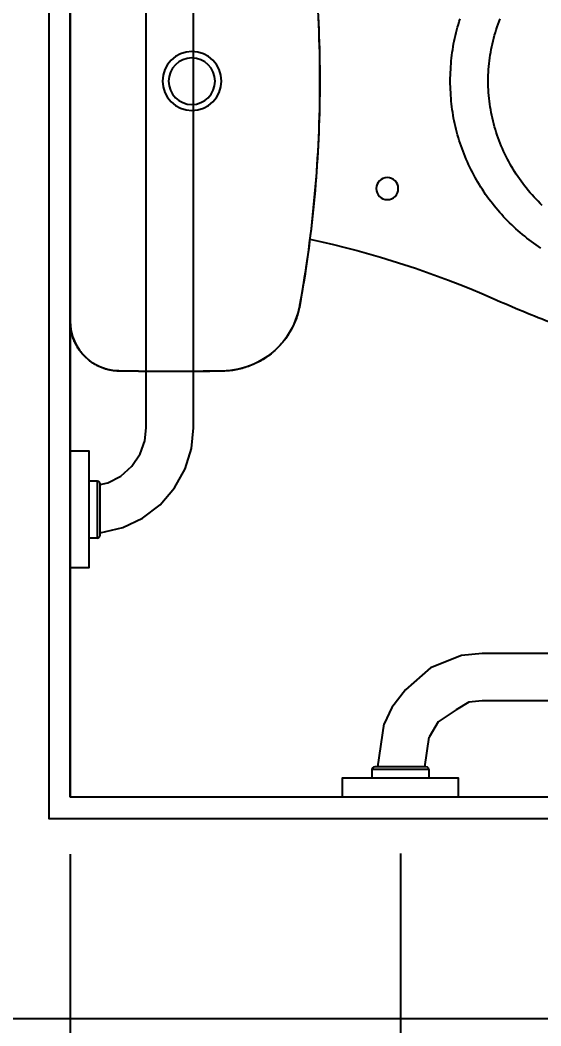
# Model space of a CAD drawing. Header units: metres. Extents: x 3 to 168, y -142 to 28.
# Drawn here: x 94.416 to 94.78, y -57.7 to -56.997 of the extents above; entities that cross this region are included whole.
import ezdxf

# ---------------------------------------------------------------- set-up
doc = ezdxf.new("R2010")
doc.units = ezdxf.units.M
for name, color, linetype in [('ARQ-ALV ACAB', 4, 'Continuous'), ('ARQ-ALV OSSO', 5, 'Continuous'), ('ARQ-DIM', 2, 'Continuous'), ('ARQ-HID', 2, 'Continuous')]:
    doc.layers.add(name, color=color, linetype=linetype)
doc.styles.add('Adesa', font='ARIALN.TTF')
doc.dimstyles.new('ADESA 1-0025', dxfattribs={"dimtxt": 0.05, "dimasz": 0.045, "dimexe": 0.03, "dimexo": 0.04, "dimgap": 0.02, "dimtad": 1, "dimtoh": 1, "dimdec": 0, "dimlfac": 100, "dimzin": 4, "dimtxsty": 'Adesa', "dimblk": 'DOTSMALL', "dimcen": 1, "dimdle": 0.03, "dimclrd": 1, "dimclre": 1, "dimclrt": 256, "dimazin": 1, "dimtm": 1e-09, "dimtfac": 1, "dimtdec": 0, "dimtix": 1, "dimtmove": 2, "dimatfit": 0, "dimldrblk": 'DOTSMALL', "dimfxl": 0.8, "dimtvp": 2, "dimtolj": 1, "dimtzin": 0, "dimarcsym": 0})

# ---------------------------------------------------------------- blocks, each defined once
blk = doc.blocks.new('ARQ-HID-BACIA CX')
blk.add_line((-0.00007, -0.175), (-0.00007, 0.175))
for points in [[(-0.17349, -0.04506), (-0.17371, -0.04055), (-0.17391, -0.03605), (-0.17408, -0.03155), (-0.17423, -0.02704), (-0.17436, -0.02254), (-0.17446, -0.01803), (-0.17453, -0.01352), (-0.17458, -0.00901), (-0.17462, -0.00451), (-0.17464, 0), (-0.17462, 0.00451), (-0.17458, 0.00901), (-0.17453, 0.01352), (-0.17446, 0.01803), (-0.17436, 0.02254), (-0.17423, 0.02704), (-0.17408, 0.03155), (-0.17391, 0.03605), (-0.17371, 0.04055), (-0.17349, 0.04506), (-0.17325, 0.04956), (-0.17299, 0.05406), (-0.1727, 0.05856), (-0.17239, 0.06305), (-0.17206, 0.06755), (-0.1717, 0.07204), (-0.17132, 0.07653), (-0.17092, 0.08102), (-0.1705, 0.08551), (-0.17005, 0.09), (-0.16958, 0.09448), (-0.16909, 0.09896), (-0.16857, 0.10344), (-0.16803, 0.10791), (-0.16747, 0.11238), (-0.16689, 0.11685), (-0.16628, 0.12132), (-0.16565, 0.12578), (-0.165, 0.13024), (-0.16433, 0.1347), (-0.16363, 0.13915), (-0.1629, 0.1436), (-0.16215, 0.14805), (-0.16138, 0.15249), (-0.16061, 0.15693), (-0.16036, 0.15805), (-0.16011, 0.15916), (-0.15985, 0.16027), (-0.15957, 0.16138), (-0.15928, 0.16249), (-0.15897, 0.16359), (-0.15863, 0.16468), (-0.15827, 0.16576), (-0.15788, 0.16683), (-0.15746, 0.1679), (-0.15702, 0.16895), (-0.15655, 0.17), (-0.15607, 0.17103), (-0.15556, 0.17206), (-0.15504, 0.17308), (-0.1545, 0.17408), (-0.15393, 0.17508), (-0.15335, 0.17606), (-0.15275, 0.17703), (-0.15212, 0.17799), (-0.15148, 0.17893), (-0.15082, 0.17986), (-0.15013, 0.18078), (-0.14943, 0.18168), (-0.14872, 0.18257), (-0.14798, 0.18345), (-0.14722, 0.18431), (-0.14645, 0.18515), (-0.14566, 0.18598), (-0.14485, 0.18679), (-0.14403, 0.18758), (-0.14319, 0.18836), (-0.14234, 0.18912), (-0.14147, 0.18986), (-0.14058, 0.19058), (-0.13969, 0.19129), (-0.13877, 0.19197), (-0.13784, 0.19264), (-0.1369, 0.19329), (-0.13595, 0.19392), (-0.13498, 0.19453), (-0.134, 0.19512), (-0.13301, 0.19569), (-0.13201, 0.19624), (-0.13099, 0.19677), (-0.12997, 0.19727), (-0.12893, 0.19776), (-0.12789, 0.19822), (-0.12684, 0.19866), (-0.12577, 0.19908), (-0.1247, 0.19948), (-0.12362, 0.19986), (-0.12254, 0.20021), (-0.12144, 0.20055), (-0.12034, 0.20086), (-0.11924, 0.20116), (-0.11812, 0.20142), (-0.11701, 0.20166), (-0.11588, 0.20188), (-0.11476, 0.20207), (-0.11363, 0.20223), (-0.11249, 0.20236), (-0.11136, 0.20247), (-0.11022, 0.20256), (-0.10908, 0.20264), (-0.10794, 0.20271), (-0.10679, 0.20277, -0.00878), (-0.03415, 0.20273), (-0.03353, 0.2027), (-0.0329, 0.20268), (-0.03227, 0.20264), (-0.03165, 0.20259), (-0.03102, 0.20253), (-0.0304, 0.20246), (-0.02978, 0.20237), (-0.02916, 0.20227), (-0.02854, 0.20217), (-0.02792, 0.20205), (-0.02731, 0.20192), (-0.02669, 0.20178), (-0.02608, 0.20163), (-0.02548, 0.20147), (-0.02487, 0.2013), (-0.02427, 0.20111), (-0.02368, 0.20092), (-0.02308, 0.20072), (-0.02249, 0.2005), (-0.02191, 0.20027), (-0.02133, 0.20004), (-0.02075, 0.19979), (-0.02018, 0.19954), (-0.01961, 0.19927), (-0.01904, 0.19899), (-0.01849, 0.1987), (-0.01793, 0.19841), (-0.01739, 0.1981), (-0.01684, 0.19778), (-0.01631, 0.19746), (-0.01578, 0.19712), (-0.01526, 0.19677), (-0.01474, 0.19641), (-0.01423, 0.19605), (-0.01372, 0.19568)], [(-0.01308, 0.195, 0.018828), (-0.0135, 0.19544)], [(-0.00007, -0.16772), (-0.00007, 0.16772, 0.212488), (-0.01155, 0.19352), (-0.01247, 0.19434), (-0.01264, 0.19449), (-0.01279, 0.19463), (-0.01286, 0.1947), (-0.01299, 0.19482), (-0.01311, 0.19493), (-0.01316, 0.19498), (-0.01322, 0.19504), (-0.01324, 0.19506), (-0.01327, 0.19509), (-0.01328, 0.1951), (-0.01328, 0.1951)], [(-0.01231, 0.1942, 0.002919), (-0.01155, 0.19353)], [(-0.16765, 0.1104), (-0.16776, 0.11042), (-0.17602, 0.11228), (-0.1842, 0.11422), (-0.19248, 0.1163), (-0.2008, 0.11849), (-0.20903, 0.12077), (-0.21715, 0.12313), (-0.22532, 0.12562), (-0.23351, 0.12822), (-0.24148, 0.13086), (-0.24931, 0.13356), (-0.25707, 0.13635), (-0.26479, 0.13922), (-0.27251, 0.14221), (-0.28026, 0.14532), (-0.28804, 0.14857), (-0.29584, 0.15194, 0.011149), (-0.33812, 0.16943)]]:
    blk.add_lwpolyline(points, format="xyb")
at = {"ltscale": 0.000466036}
blk.add_lwpolyline([(-0.16053, -0.15692, -0.044623), (-0.17457, 0, -0.044623), (-0.16053, 0.15692), (-0.15997, 0.15966), (-0.15929, 0.1623), (-0.15848, 0.1649), (-0.15754, 0.16746), (-0.15648, 0.16997), (-0.1553, 0.17243), (-0.15399, 0.17483), (-0.15258, 0.17716), (-0.15105, 0.17942), (-0.14941, 0.1816), (-0.14766, 0.1837), (-0.14582, 0.18571), (-0.14388, 0.18763), (-0.14184, 0.18945), (-0.13972, 0.19116), (-0.13752, 0.19278), (-0.13524, 0.19428), (-0.13289, 0.19567), (-0.13048, 0.19694), (-0.128, 0.19809), (-0.12547, 0.19912), (-0.1229, 0.20002), (-0.12028, 0.2008), (-0.11763, 0.20144), (-0.11494, 0.20196), (-0.11224, 0.20234), (-0.10952, 0.20259), (-0.10679, 0.2027, -0.008778), (-0.03416, 0.20265, -0.158216), (-0.01377, 0.19562, -0.039631), (-0.01364, 0.19551, -0.017665), (-0.01334, 0.19517), (-0.01328, 0.1951)], format="xyb", dxfattribs=at)
at = {"ltscale": 0.00311}
blk.add_lwpolyline([(-0.10678, 0.20206), (-0.10679, 0.2027)], dxfattribs=at)
at = {"ltscale": 0.00156}
blk.add_lwpolyline([(-0.0131, 0.19508), (-0.01335, 0.19529)], dxfattribs=at)
for points in [[(-0.01328, 0.1951), (-0.01328, 0.19509)], [(-0.01147, 0.19363), (-0.01087, 0.19305), (-0.01027, 0.19247), (-0.00968, 0.19189), (-0.00911, 0.19128), (-0.00855, 0.19066), (-0.00801, 0.19003), (-0.00749, 0.18938), (-0.00698, 0.18872), (-0.00649, 0.18805), (-0.00601, 0.18737), (-0.00555, 0.18668), (-0.0051, 0.18597), (-0.00468, 0.18526), (-0.00427, 0.18453), (-0.00388, 0.1838), (-0.0035, 0.18305), (-0.00314, 0.1823), (-0.00281, 0.18154), (-0.00249, 0.18077), (-0.00218, 0.18), (-0.0019, 0.17921), (-0.00164, 0.17842), (-0.00139, 0.17763), (-0.00116, 0.17683), (-0.00096, 0.17602), (-0.00077, 0.17521), (-0.0006, 0.1744), (-0.00045, 0.17358), (-0.00032, 0.17275), (-0.00021, 0.17193), (-0.00012, 0.1711), (-0.00006, 0.17027), (-0.00002, 0.16944), (0.00001, 0.16861), (0.00003, 0.16778)], [(0, 0.16772), (0, -0.16772)], [(-0.32933, 0.11675), (-0.32765, 0.11564), (-0.32599, 0.11451), (-0.32435, 0.11335), (-0.32273, 0.11217), (-0.32112, 0.11097), (-0.31952, 0.10975), (-0.31795, 0.10851), (-0.31639, 0.10724), (-0.31485, 0.10595), (-0.31333, 0.10464), (-0.31183, 0.10331), (-0.31035, 0.10196), (-0.30888, 0.10058), (-0.30744, 0.09918), (-0.30602, 0.09777), (-0.30462, 0.09633), (-0.30324, 0.09487), (-0.30188, 0.09339), (-0.30055, 0.09189), (-0.29923, 0.09038), (-0.29794, 0.08884), (-0.29667, 0.08729), (-0.29542, 0.08572), (-0.29419, 0.08413), (-0.29299, 0.08252), (-0.29181, 0.08089), (-0.29065, 0.07925), (-0.28952, 0.07759), (-0.28841, 0.07592), (-0.28733, 0.07423), (-0.28627, 0.07252), (-0.28523, 0.0708), (-0.28423, 0.06907), (-0.28324, 0.06732), (-0.28228, 0.06555), (-0.28135, 0.06378), (-0.28044, 0.06199), (-0.27956, 0.06018), (-0.2787, 0.05837), (-0.27787, 0.05654), (-0.27707, 0.0547), (-0.27629, 0.05285), (-0.27554, 0.05098), (-0.27482, 0.04911), (-0.27413, 0.04723), (-0.27346, 0.04533), (-0.27282, 0.04343), (-0.27221, 0.04152), (-0.27163, 0.0396), (-0.27107, 0.03767), (-0.27054, 0.03573), (-0.27003, 0.03379), (-0.26955, 0.03184), (-0.2691, 0.02988), (-0.26868, 0.02792), (-0.26828, 0.02595), (-0.26792, 0.02398), (-0.26759, 0.02199), (-0.26729, 0.02001), (-0.26702, 0.01802), (-0.2668, 0.01603), (-0.2666, 0.01403), (-0.26644, 0.01203), (-0.2663, 0.01003), (-0.26619, 0.00802), (-0.26609, 0.00602), (-0.26601, 0.00401), (-0.26593, 0.00201), (-0.26586, 0), (-0.26593, -0.00201), (-0.26601, -0.00401), (-0.26609, -0.00602), (-0.26619, -0.00802), (-0.2663, -0.01003), (-0.26644, -0.01203), (-0.2666, -0.01403), (-0.2668, -0.01603), (-0.26702, -0.01802), (-0.26729, -0.02001), (-0.26759, -0.02199), (-0.26792, -0.02398), (-0.26828, -0.02595), (-0.26868, -0.02792), (-0.2691, -0.02988), (-0.26955, -0.03184), (-0.27003, -0.03379), (-0.27054, -0.03573), (-0.27107, -0.03767), (-0.27163, -0.0396), (-0.27221, -0.04152), (-0.27282, -0.04343)], [(-0.33023, 0.08694), (-0.32876, 0.08552), (-0.32732, 0.08408), (-0.32589, 0.08261), (-0.3245, 0.08112), (-0.32313, 0.0796), (-0.32179, 0.07807), (-0.32047, 0.07651), (-0.31918, 0.07493), (-0.31792, 0.07333), (-0.31668, 0.07172), (-0.31547, 0.07008), (-0.31429, 0.06842), (-0.31314, 0.06674), (-0.31201, 0.06505), (-0.31092, 0.06334), (-0.30985, 0.06161), (-0.30881, 0.05986), (-0.3078, 0.0581), (-0.30683, 0.05632), (-0.30588, 0.05453), (-0.30496, 0.05272), (-0.30407, 0.05089), (-0.30322, 0.04906), (-0.30239, 0.0472), (-0.3016, 0.04534), (-0.30083, 0.04346), (-0.3001, 0.04157), (-0.2994, 0.03967), (-0.29874, 0.03776), (-0.2981, 0.03583), (-0.2975, 0.0339), (-0.29693, 0.03196), (-0.2964, 0.03001), (-0.29589, 0.02805), (-0.29542, 0.02608), (-0.29499, 0.0241), (-0.29459, 0.02212), (-0.29422, 0.02013), (-0.29389, 0.01813), (-0.29359, 0.01613), (-0.29332, 0.01413), (-0.29309, 0.01212), (-0.2929, 0.0101), (-0.29274, 0.00808), (-0.29261, 0.00607), (-0.29252, 0.00404), (-0.29247, 0.00202), (-0.29245, 0), (-0.29247, -0.00202), (-0.29252, -0.00404), (-0.29261, -0.00607), (-0.29274, -0.00808), (-0.2929, -0.0101), (-0.29309, -0.01212), (-0.29332, -0.01413), (-0.29359, -0.01613), (-0.29389, -0.01813), (-0.29422, -0.02013), (-0.29459, -0.02212), (-0.29499, -0.0241), (-0.29542, -0.02608), (-0.29589, -0.02805), (-0.2964, -0.03001), (-0.29693, -0.03196), (-0.2975, -0.0339), (-0.2981, -0.03583), (-0.29874, -0.03776), (-0.2994, -0.03967), (-0.3001, -0.04157), (-0.30083, -0.04346)]]:
    blk.add_lwpolyline(points)
at = {"ltscale": 0.00179}
blk.add_lwpolyline([(-0.00045, 0.16772), (-0.00008, 0.16772)], dxfattribs=at)
for points in [[(-0.21411, 0.07516, 1), (-0.22955, 0.07516, 1)], [(-0.06465, 0, 1), (-0.10584, 0, 1)], [(-0.06888, 0.00014, 1), (-0.10143, 0.00014, 1)]]:
    blk.add_lwpolyline(points, format="xyb", close=True)
blk = doc.blocks.new('VASO SANIT ACESSIVEL')
at = {"color": 1}
for points in [[(-0.17535, 0), (-0.25658, 0)], [(-0.22072, -0.01907), (-0.22072, -0.0132)], [(-0.18092, -0.01907), (-0.18092, -0.0132)], [(-0.18092, -0.01907), (-0.22072, -0.01907)], [(-0.22044, -0.0201), (-0.22072, -0.01907)], [(-0.21972, -0.02082), (-0.22044, -0.0201)], [(-0.21869, -0.0211), (-0.21972, -0.02082)], [(-0.18192, -0.02082), (-0.18295, -0.0211)], [(-0.1812, -0.0201), (-0.18192, -0.02082)], [(-0.18092, -0.01907), (-0.1812, -0.0201)], [(-0.2195, -0.02643), (-0.22424, -0.03548)], [(-0.21824, -0.0211), (-0.2195, -0.02643)], [(-0.18295, -0.0211), (-0.21869, -0.0211)], [(-0.18451, -0.0211), (-0.18825, -0.03676)], [(-0.22424, -0.03548), (-0.23122, -0.04324)], [(-0.18825, -0.03676), (-0.19476, -0.05056)], [(-0.25794, -0.0532), (-0.94872, -0.0532), (-0.96071, -0.04888)], [(-0.23969, -0.04888), (-0.24876, -0.05215)], [(-0.23122, -0.04324), (-0.23969, -0.04888)], [(-0.24876, -0.05215), (-0.25794, -0.0532)], [(-0.19476, -0.05056), (-0.20418, -0.06294)], [(-0.25794, -0.0862), (-0.95225, -0.0862), (-0.97859, -0.07811), (-0.99622, -0.06294)], [(-0.20418, -0.06294), (-0.21597, -0.07308)], [(-0.21597, -0.07308), (-0.22932, -0.08042)], [(-0.22932, -0.08042), (-0.24348, -0.08476)], [(-0.24348, -0.08476), (-0.25794, -0.0862)], [(-0.0211, -0.21517), (-0.051, -0.21962)], [(-0.0211, -0.21307), (-0.02082, -0.21205)], [(-0.0211, -0.24882), (-0.0211, -0.21307)], [(-0.02082, -0.21205), (-0.0201, -0.21132)], [(-0.0201, -0.21132), (-0.01907, -0.21104)], [(-0.01907, -0.25085), (-0.01907, -0.21104)], [(-0.01907, -0.21104), (-0.0132, -0.21104)], [(-0.06258, -0.22508), (-0.051, -0.21962)], [(-0.07496, -0.2345), (-0.06258, -0.22508)], [(-0.09876, -0.27361), (-0.09013, -0.25213), (-0.07496, -0.2345)], [(-0.0609, -0.27001), (-0.05252, -0.25744), (-0.04166, -0.2512)], [(-0.0211, -0.24802), (-0.04166, -0.2512)], [(-0.02082, -0.24984), (-0.0211, -0.24882)], [(-0.0201, -0.25057), (-0.02082, -0.24984)], [(-0.01907, -0.25085), (-0.0201, -0.25057)], [(-0.01907, -0.25085), (-0.0132, -0.25085)], [(-0.09876, -1.11991), (-0.1002, -1.10545), (-0.1002, -0.28806), (-0.09876, -0.27361)], [(-0.06614, -0.27886), (-0.0609, -0.27001)], [(-0.0672, -0.94519), (-0.0672, -0.28806), (-0.06615, -0.27889)]]:
    blk.add_lwpolyline(points, dxfattribs=at)
blk.add_lwpolyline([(-0.24158, 0), (-0.16035, 0), (-0.16035, -0.0132), (-0.24158, -0.0132)], close=True, dxfattribs=at)
at = {"elevation": -0.0001}
blk.add_lwpolyline([(0, 0), (0, -1.2734)], dxfattribs=at)
at = {"color": 1, "elevation": -0.0001}
blk.add_lwpolyline([(0, -0.19033), (0, -0.27156), (-0.0132, -0.27156), (-0.0132, -0.19033)], close=True, dxfattribs=at)
at = {"layer": 'ARQ-HID'}
blk.add_lwpolyline([(0, 0), (-1.07248, 0)], dxfattribs=at)
at = {"layer": 'ARQ-HID', "xscale": -1, "rotation": 270}
blk.add_blockref('ARQ-HID-BACIA CX', (-0.50034, 0.00007), dxfattribs=at)
blk = doc.blocks.new('_DotSmall')
at = {"color": 0, "linetype": 'ByBlock', "const_width": 0.5}
blk.add_lwpolyline([(-0.0625, 0, 1), (0.0625, 0, 1)], format="xyb", close=True, dxfattribs=at)
blk = doc.blocks.new('*D287')
at = {"layer": 'ARQ-DIM', "color": 1, "lineweight": -2, "transparency": 16777216}
for p, q in [((94.23457, -57.00961), (94.23457, -57.36885)), ((94.40571, -57.03961), (94.20457, -57.03961)), ((94.41071, -57.33885), (94.20457, -57.33885))]:
    blk.add_line(p, q, dxfattribs=at)
at = {"layer": 'Defpoints', "color": 0, "transparency": 16777216}
for p in [(94.44571, -57.03961, 0.0001), (94.23457, -57.33885), (94.45071, -57.33885)]:
    blk.add_point(p, dxfattribs=at)
at = {"layer": 'ARQ-DIM', "color": 1, "lineweight": -2, "transparency": 16777216, "xscale": 0.045, "yscale": 0.045, "zscale": 0.045}
for p, rotation in [((94.23457, -57.03961), 90), ((94.23457, -57.33885), 270)]:
    blk.add_blockref('_DotSmall', p, dxfattribs=dict(at, rotation=rotation))
at = {"layer": 'ARQ-DIM', "transparency": 16777216, "insert": (94.18904, -57.18923), "char_height": 0.05, "attachment_point": 5, "rotation": 90, "style": 'Adesa'}
blk.add_mtext('\\A1;30', dxfattribs=at)
blk = doc.blocks.new('*D288')
at = {"layer": 'ARQ-DIM', "color": 1, "lineweight": -2, "transparency": 16777216}
for p, q in [((94.14879, -57.36885), (94.14879, -56.51037)), ((94.42391, -56.54037), (94.11879, -56.54037)), ((94.41071, -57.33885), (94.11879, -57.33885))]:
    blk.add_line(p, q, dxfattribs=at)
at = {"layer": 'Defpoints', "color": 0, "transparency": 16777216}
for p in [(94.14879, -56.54037), (94.46391, -56.54037, -0.0001), (94.45071, -57.33885, -0.0001)]:
    blk.add_point(p, dxfattribs=at)
at = {"layer": 'ARQ-DIM', "color": 1, "lineweight": -2, "transparency": 16777216, "xscale": 0.045, "yscale": 0.045, "zscale": 0.045}
for p, rotation in [((94.14879, -56.54037), 90), ((94.14879, -57.33885), 270)]:
    blk.add_blockref('_DotSmall', p, dxfattribs=dict(at, rotation=rotation))
at = {"layer": 'ARQ-DIM', "transparency": 16777216, "insert": (94.10323, -56.93961), "char_height": 0.05, "attachment_point": 5, "rotation": 90, "style": 'Adesa'}
blk.add_mtext('\\A1;80 - mín.', dxfattribs=at)
blk = doc.blocks.new('*D291')
at = {"layer": 'ARQ-DIM', "color": 1, "lineweight": -2, "transparency": 16777216}
for p, q in [((94.68165, -57.57936), (94.68165, -57.85103)), ((95.61328, -57.57981), (95.61328, -57.85103)), ((95.64328, -57.82103), (94.65165, -57.82103))]:
    blk.add_line(p, q, dxfattribs=at)
at = {"layer": 'Defpoints', "color": 0, "transparency": 16777216}
for p in [(94.68165, -57.53936, -0.0002), (95.61328, -57.53981, -0.0001), (94.68165, -57.82103)]:
    blk.add_point(p, dxfattribs=at)
at = {"layer": 'ARQ-DIM', "color": 1, "lineweight": -2, "transparency": 16777216, "xscale": 0.045, "yscale": 0.045, "zscale": 0.045, "rotation": 180}
blk.add_blockref('_DotSmall', (94.68165, -57.82103), dxfattribs=at)
at = {"layer": 'ARQ-DIM', "color": 1, "lineweight": -2, "transparency": 16777216, "xscale": 0.045, "yscale": 0.045, "zscale": 0.045}
blk.add_blockref('_DotSmall', (95.61328, -57.82103), dxfattribs=at)
at = {"layer": 'ARQ-DIM', "transparency": 16777216, "insert": (95.14747, -57.7755), "char_height": 0.05, "attachment_point": 5, "style": 'Adesa'}
blk.add_mtext('\\A1;93', dxfattribs=at)
blk = doc.blocks.new('*D292')
at = {"layer": 'ARQ-DIM', "color": 1, "lineweight": -2, "transparency": 16777216}
for p, q in [((94.45071, -57.57981), (94.45071, -57.85103)), ((94.68165, -57.57936), (94.68165, -57.85103)), ((94.71165, -57.82103), (94.42071, -57.82103))]:
    blk.add_line(p, q, dxfattribs=at)
at = {"layer": 'Defpoints', "color": 0, "transparency": 16777216}
for p in [(94.68165, -57.53936, -0.0002), (94.45071, -57.53981, -0.0001), (94.45071, -57.82103)]:
    blk.add_point(p, dxfattribs=at)
at = {"layer": 'ARQ-DIM', "color": 1, "lineweight": -2, "transparency": 16777216, "xscale": 0.045, "yscale": 0.045, "zscale": 0.045, "rotation": 180}
blk.add_blockref('_DotSmall', (94.45071, -57.82103), dxfattribs=at)
at = {"layer": 'ARQ-DIM', "color": 1, "lineweight": -2, "transparency": 16777216, "xscale": 0.045, "yscale": 0.045, "zscale": 0.045}
blk.add_blockref('_DotSmall', (94.68165, -57.82103), dxfattribs=at)
at = {"layer": 'ARQ-DIM', "transparency": 16777216, "insert": (94.56618, -57.7755), "char_height": 0.05, "attachment_point": 5, "style": 'Adesa'}
blk.add_mtext('\\A1;23', dxfattribs=at)
blk = doc.blocks.new('*D314')
at = {"layer": 'ARQ-DIM', "color": 1, "lineweight": -2, "transparency": 16777216}
for p, q in [((94.02444, -57.00961), (94.02444, -57.58481)), ((94.41071, -57.03961), (93.99444, -57.03961)), ((94.41071, -57.55481), (93.99444, -57.55481))]:
    blk.add_line(p, q, dxfattribs=at)
at = {"layer": 'Defpoints', "color": 0, "transparency": 16777216}
for p in [(94.45071, -57.03961, 0.0001), (94.02444, -57.55481), (94.45071, -57.55481, 0)]:
    blk.add_point(p, dxfattribs=at)
at = {"layer": 'ARQ-DIM', "color": 1, "lineweight": -2, "transparency": 16777216, "xscale": 0.045, "yscale": 0.045, "zscale": 0.045}
for p, rotation in [((94.02444, -57.03961), 90), ((94.02444, -57.55481), 270)]:
    blk.add_blockref('_DotSmall', p, dxfattribs=dict(at, rotation=rotation))
at = {"layer": 'ARQ-DIM', "transparency": 16777216, "insert": (93.97891, -57.29721), "char_height": 0.05, "attachment_point": 5, "rotation": 90, "style": 'Adesa'}
blk.add_mtext('\\A1;52', dxfattribs=at)
blk = doc.blocks.new('AREAS MOLHADAS')
at = {"layer": 'ARQ-ALV ACAB', "elevation": 0}
blk.add_lwpolyline([(94.45071, -56.10038), (94.45071, -57.53981), (96.20071, -57.53981), (96.20071, -57.49982), (96.36071, -57.49982), (96.36071, -57.54982), (96.44722, -57.54982)], dxfattribs=at)
at = {"layer": 'ARQ-ALV OSSO', "elevation": 0}
for points in [[(94.43571, -56.63982), (94.43571, -57.55481), (96.21571, -57.55481), (96.21571, -57.50482), (96.35571, -57.50482), (96.35571, -57.55482), (96.44722, -57.55482)], [(96.44722, -57.69483), (94.2957, -57.69482)]]:
    blk.add_lwpolyline(points, dxfattribs=at)
at = {"layer": 'ARQ-HID', "xscale": -1, "rotation": 90}
blk.add_blockref('VASO SANIT ACESSIVEL', (94.45071, -57.53981, 0.0001), dxfattribs=at)
at = {"layer": 'ARQ-DIM'}
dim = blk.add_linear_dim(base=(94.14879, -56.54037, 0.0002), p1=(94.45071, -57.33885, 0.0001), p2=(94.46391, -56.54037, 0.0001), angle=270, text='<> - mín.', dimstyle='ADESA 1-0025', dxfattribs=at)
dim.commit()
dim.dimension.update_dxf_attribs({"geometry": '*D288', "text_midpoint": (94.10323, -56.93961, 0.0002)})
for base, p1, p2, angle, picture, middle in [((94.02444, -57.55481), (94.45071, -57.03961, 0.0001), (94.45071, -57.55481, 0), 90, '*D314', (93.97891, -57.29721)), ((94.23457, -57.33885, 0.0001), (94.44571, -57.03961, 0.0002), (94.45071, -57.33885, 0.0001), 270, '*D287', (94.18904, -57.18923, 0.0001))]:
    dim = blk.add_linear_dim(base=base, p1=p1, p2=p2, angle=angle, dimstyle='ADESA 1-0025', dxfattribs=at)
    dim.commit()
    dim.dimension.update_dxf_attribs({"geometry": picture, "text_midpoint": middle})
for base, p1, p2, picture, middle in [((94.45071, -57.82103, 0.0001), (94.68165, -57.53936, -0.0001), (94.45071, -57.53981, 0), '*D292', (94.56618, -57.7755, 0.0001)), ((94.68165, -57.82103, 0.0001), (95.61328, -57.53981, 0), (94.68165, -57.53936, -0.0001), '*D291', (95.14747, -57.7755, 0.0001))]:
    dim = blk.add_linear_dim(base=base, p1=p1, p2=p2, dimstyle='ADESA 1-0025', dxfattribs=at)
    dim.commit()
    dim.dimension.update_dxf_attribs({"geometry": picture, "text_midpoint": middle})

msp = doc.modelspace()

# ---------------------------------------------------------------- block references
msp.add_blockref('AREAS MOLHADAS', (0, 0))

doc.saveas('drawing.dxf')
